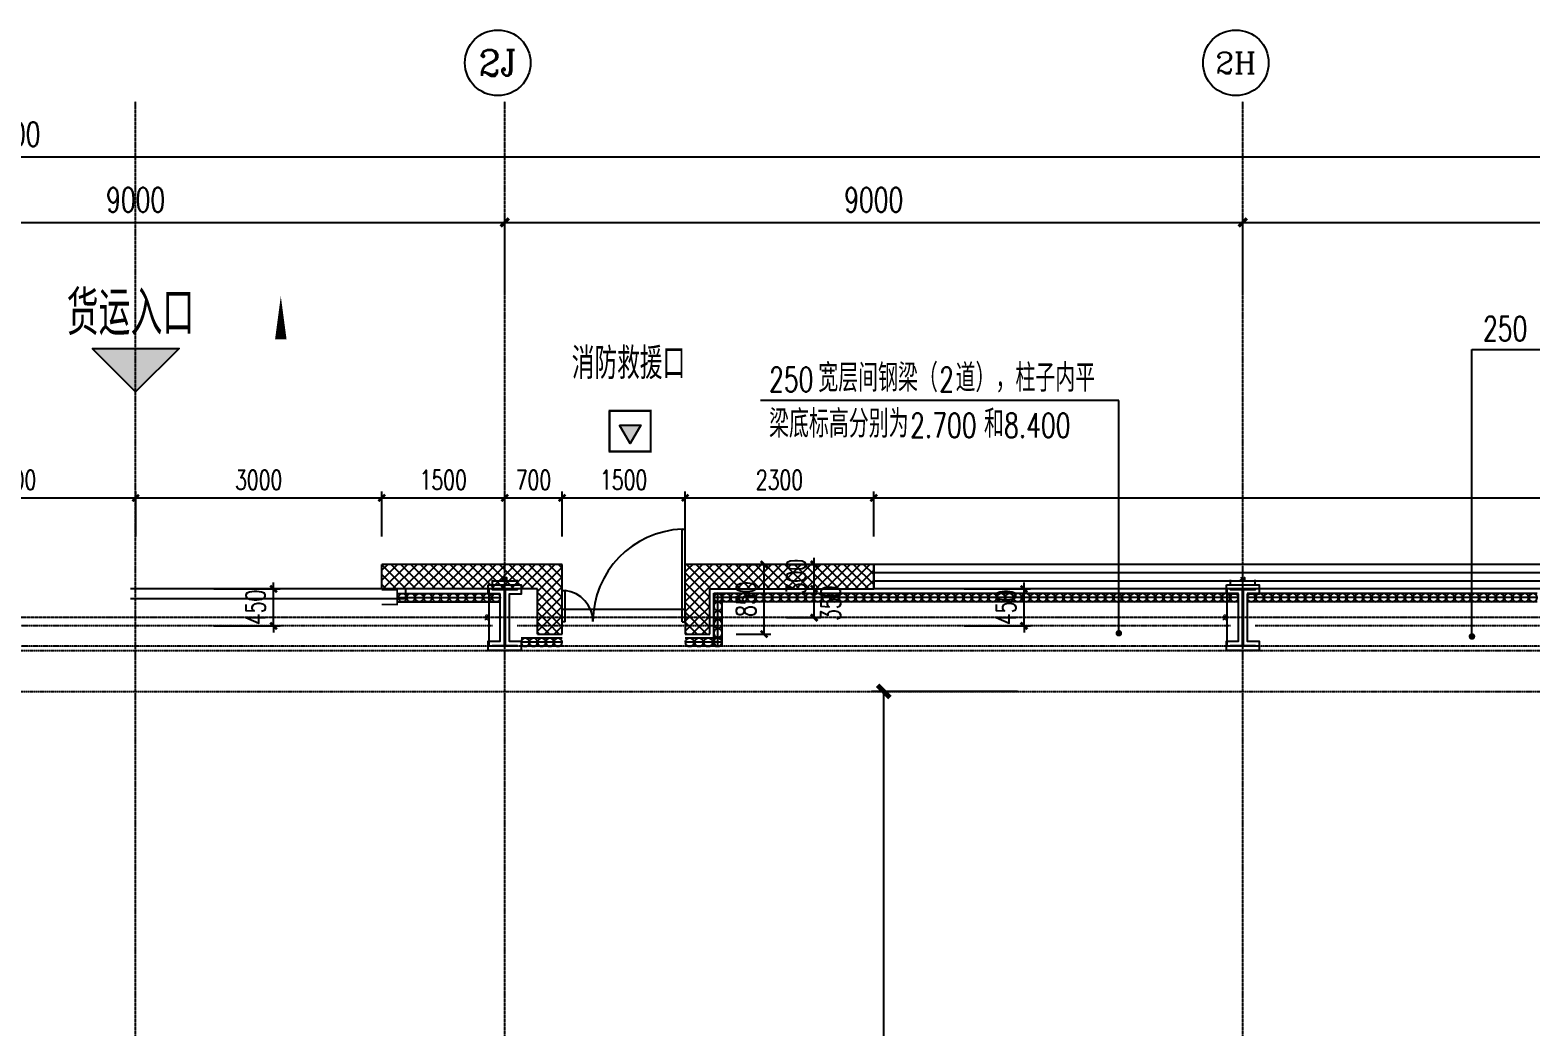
# Model space of a CAD drawing. Extents: x -954573 to 446329, y 489853 to 1226784.
# Drawn here: x -206642 to -188340, y 717578 to 729736 of the extents above; entities that cross this region are included whole.
import ezdxf
from ezdxf.enums import TextEntityAlignment as Align

# ---------------------------------------------------------------- set-up
doc = ezdxf.new("R2010")
doc.units = 0
doc.header["$LTSCALE"] = 10
doc.header["$MEASUREMENT"] = 0
for name, pattern in [('10平面$0$10平面$0$DASH', [0.35, 0.25, -0.1]), ('10平面$0$DOTE', [2.42, 2, -0.2, 0.02, -0.2]), ('10平面$1$DASH', [0.35, 0.25, -0.1])]:
    doc.linetypes.add(name, pattern=pattern)
doc.layers.get('Defpoints').update_dxf_attribs({"color": 210})
for name, color, linetype in [('10平面$0$10平面$0$WINDOW', 8, 'Continuous'), ('10平面$0$A-AXIS-D', 8, 'Continuous'), ('10平面$0$A-AXIS-DOTE', 8, '10平面$0$DOTE'), ('10平面$0$A-AXIS-DP', 8, 'Continuous'), ('10平面$0$A-AXIS-SYMB', 8, 'Continuous'), ('10平面$0$A-HATCH-2', 8, 'Continuous'), ('10平面$0$A-HRAIL', 8, 'Continuous'), ('10平面$0$A-SFCE', 8, 'Continuous'), ('10平面$0$A-TEXT', 8, 'Continuous'), ('10平面$0$A-WINDOW', 8, 'Continuous'), ('10平面$0$AS-COLN', 8, 'Continuous'), ('10平面$0$AS-WALL', 8, 'Continuous'), ('10平面$0$DIM_SYMB', 8, 'Continuous'), ('10平面$0$FH-line', 8, 'Continuous'), ('10平面$0$FH-tri', 8, 'Continuous'), ('10平面$0$PUB_HATCH', 8, 'Continuous'), ('10平面$0$PUB_TEXT', 8, 'Continuous'), ('10平面$0$RP-N2-01$0$$0$A-WIND-J', 8, 'Continuous'), ('10平面$0$RP-N2-01$0$A-WIND-J', 8, 'Continuous'), ('10平面$0$建-窗', 8, 'Continuous'), ('A-LIN-V', 9, 'Continuous')]:
    doc.layers.add(name, color=color, linetype=linetype)
doc.styles.add('10平面$0$_TCH_AXIS', font='COMPLEX', dxfattribs={"bigfont": 'GBCBIG'})
doc.styles.add('10平面$0$_TCH_DIM', font='SIMPLEX', dxfattribs={"bigfont": 'GBCBIG'})
doc.styles.add('10平面$0$_TCH_DIM_T3', font='SIMPLEX', dxfattribs={"width": 0.705882, "bigfont": 'GBCBIG'})
doc.styles.add('10平面$0$A-STANDARD', font='SIMPLEX', dxfattribs={"bigfont": 'GBCBIG'})
doc.dimstyles.new('10平面$0$_TCH_ARCH&&10', dxfattribs={"dimtxt": 29.75, "dimasz": 10, "dimexe": 10, "dimexo": 10, "dimgap": 12.625, "dimtad": 1, "dimdec": 0, "dimzin": 0, "dimdsep": 46, "dimtxsty": '10平面$0$_TCH_DIM_T3', "dimblk": '10平面$0$_ArchTick', "dimcen": 0.09, "dimclrt": 7, "dimazin": 2, "dimtfac": 1, "dimtdec": 0, "dimtix": 1, "dimtmove": 2, "dimatfit": 3, "dimfxl": 0, "dimtolj": 1, "dimtzin": 0, "dimarcsym": 0})
doc.dimstyles.new('10平面$0$_TCH_ARCH&&100', dxfattribs={"dimtxt": 297.5, "dimasz": 100, "dimexe": 100, "dimexo": 100, "dimgap": 126.25, "dimtad": 1, "dimdec": 0, "dimzin": 0, "dimdsep": 46, "dimtxsty": '10平面$0$_TCH_DIM_T3', "dimblk": '10平面$0$_ArchTick', "dimcen": 0.09, "dimclrt": 7, "dimazin": 2, "dimtfac": 1, "dimtdec": 0, "dimtix": 1, "dimtmove": 2, "dimatfit": 3, "dimfxl": 0, "dimtolj": 1, "dimtzin": 0, "dimarcsym": 0})
doc.dimstyles.new('10平面$0$_TCH_ARCH&&150', dxfattribs={"dimtxt": 446.25, "dimasz": 150, "dimexe": 150, "dimexo": 150, "dimgap": 189.375, "dimtad": 1, "dimdec": 0, "dimzin": 0, "dimdsep": 46, "dimtxsty": '10平面$0$_TCH_DIM_T3', "dimblk": '10平面$0$_ArchTick', "dimcen": 0.09, "dimclrt": 7, "dimazin": 2, "dimtfac": 1, "dimtdec": 0, "dimtix": 1, "dimtmove": 2, "dimatfit": 3, "dimfxl": 0, "dimtolj": 1, "dimtzin": 0, "dimarcsym": 0})
doc.dimstyles.new('10平面$0$_TCH_ARCH&&80', dxfattribs={"dimtxt": 238, "dimasz": 80, "dimexe": 80, "dimexo": 80, "dimgap": 101, "dimtad": 1, "dimdec": 0, "dimzin": 0, "dimdsep": 46, "dimtxsty": '10平面$0$_TCH_DIM_T3', "dimblk": '10平面$0$_ArchTick', "dimcen": 0.09, "dimclrt": 7, "dimazin": 2, "dimtfac": 1, "dimtdec": 0, "dimtix": 1, "dimtmove": 2, "dimatfit": 3, "dimfxl": 0, "dimtolj": 1, "dimtzin": 0, "dimarcsym": 0})
pattern_1 = [(45, (60, 0), (-60.000061, 60.000061), []), (135, (60, 0), (-60.000061, -60.000061), [])]

# ---------------------------------------------------------------- blocks, each defined once
blk = doc.blocks.new('10平面$0$_ArchTick')
at = {"color": 0, "linetype": 'ByBlock', "const_width": 0.4}
blk.add_lwpolyline([(-0.5, -0.5), (0.5, 0.5)], dxfattribs=at)
blk = doc.blocks.new('*D3072')
at = {"layer": '10平面$0$A-AXIS-D', "color": 0, "lineweight": -2}
for p, q in [((10882, -78290), (10882, -77330)), ((19882, -78290), (19882, -77330)), ((10882, -77430), (19882, -77430))]:
    blk.add_line(p, q, dxfattribs=at)
at = {"layer": 'Defpoints', "color": 0}
for p in [(19882, -77430), (10882, -78390), (19882, -78390)]:
    blk.add_point(p, dxfattribs=at)
at = {"layer": '10平面$0$A-AXIS-D', "color": 0, "lineweight": -2, "xscale": 100, "yscale": 100, "zscale": 100, "rotation": 180}
blk.add_blockref('10平面$0$_ArchTick', (10882, -77430), dxfattribs=at)
at = {"layer": '10平面$0$A-AXIS-D', "color": 0, "lineweight": -2, "xscale": 100, "yscale": 100, "zscale": 100}
blk.add_blockref('10平面$0$_ArchTick', (19882, -77430), dxfattribs=at)
at = {"layer": '10平面$0$A-AXIS-D', "color": 7, "insert": (15382, -77155), "char_height": 297.5, "attachment_point": 5, "style": '10平面$0$_TCH_DIM_T3'}
blk.add_mtext('\\A1;9000', dxfattribs=at)
blk = doc.blocks.new('*D3073')
at = {"layer": '10平面$0$A-AXIS-D', "color": 0, "lineweight": -2}
for p, q in [((19882, -78290), (19882, -77330)), ((28882, -78290), (28882, -77330)), ((19882, -77430), (28882, -77430))]:
    blk.add_line(p, q, dxfattribs=at)
at = {"layer": 'Defpoints', "color": 0}
for p in [(28882, -77430), (19882, -78390), (28882, -78390)]:
    blk.add_point(p, dxfattribs=at)
at = {"layer": '10平面$0$A-AXIS-D', "color": 0, "lineweight": -2, "xscale": 100, "yscale": 100, "zscale": 100, "rotation": 180}
blk.add_blockref('10平面$0$_ArchTick', (19882, -77430), dxfattribs=at)
at = {"layer": '10平面$0$A-AXIS-D', "color": 0, "lineweight": -2, "xscale": 100, "yscale": 100, "zscale": 100}
blk.add_blockref('10平面$0$_ArchTick', (28882, -77430), dxfattribs=at)
at = {"layer": '10平面$0$A-AXIS-D', "color": 7, "insert": (24382, -77155), "char_height": 297.5, "attachment_point": 5, "style": '10平面$0$_TCH_DIM_T3'}
blk.add_mtext('\\A1;9000', dxfattribs=at)
blk = doc.blocks.new('*D3074')
at = {"layer": '10平面$0$A-AXIS-D', "color": 0, "lineweight": -2}
for p, q in [((28882, -78290), (28882, -77330)), ((37882, -78290), (37882, -77330)), ((28882, -77430), (37882, -77430))]:
    blk.add_line(p, q, dxfattribs=at)
at = {"layer": 'Defpoints', "color": 0}
for p in [(37882, -77430), (28882, -78390), (37882, -78390)]:
    blk.add_point(p, dxfattribs=at)
at = {"layer": '10平面$0$A-AXIS-D', "color": 0, "lineweight": -2, "xscale": 100, "yscale": 100, "zscale": 100, "rotation": 180}
blk.add_blockref('10平面$0$_ArchTick', (28882, -77430), dxfattribs=at)
at = {"layer": '10平面$0$A-AXIS-D', "color": 0, "lineweight": -2, "xscale": 100, "yscale": 100, "zscale": 100}
blk.add_blockref('10平面$0$_ArchTick', (37882, -77430), dxfattribs=at)
at = {"layer": '10平面$0$A-AXIS-D', "color": 7, "insert": (33382, -77155), "char_height": 297.5, "attachment_point": 5, "style": '10平面$0$_TCH_DIM_T3'}
blk.add_mtext('\\A1;9000', dxfattribs=at)
blk = doc.blocks.new('*D3082')
at = {"layer": '10平面$0$A-AXIS-D', "color": 0, "lineweight": -2}
for p, q in [((-65318, -78190), (-65318, -76530)), ((-65318, -76630), (92682, -76630)), ((92682, -78190), (92682, -76530))]:
    blk.add_line(p, q, dxfattribs=at)
at = {"layer": 'Defpoints', "color": 0}
for p in [(92682, -76630), (-65318, -78290), (92682, -78290)]:
    blk.add_point(p, dxfattribs=at)
at = {"layer": '10平面$0$A-AXIS-D', "color": 0, "lineweight": -2, "xscale": 100, "yscale": 100, "zscale": 100, "rotation": 180}
blk.add_blockref('10平面$0$_ArchTick', (-65318, -76630), dxfattribs=at)
at = {"layer": '10平面$0$A-AXIS-D', "color": 0, "lineweight": -2, "xscale": 100, "yscale": 100, "zscale": 100}
blk.add_blockref('10平面$0$_ArchTick', (92682, -76630), dxfattribs=at)
at = {"layer": '10平面$0$A-AXIS-D', "color": 7, "insert": (13682, -76355), "char_height": 297.5, "attachment_point": 5, "style": '10平面$0$_TCH_DIM_T3'}
blk.add_mtext('\\A1;158000', dxfattribs=at)
blk = doc.blocks.new('10平面$0$JYC-1')
at = {"layer": '10平面$0$FH-tri'}
h = blk.add_hatch(color=2, dxfattribs=at)
h.dxf.hatch_style = 1
h.paths.add_polyline_path([(-275306, 146777), (-274056, 148027), (-274056, 146777)])
at = {"layer": '10平面$0$FH-tri', "color": 2}
blk.add_lwpolyline([(-275306, 146777), (-274056, 148027), (-274056, 148027), (-274056, 146777)], close=True, dxfattribs=at)
at = {"layer": '10平面$0$A-TEXT', "style": '10平面$0$A-STANDARD'}
blk.add_text('货运入口', height=900.2, rotation=45, dxfattribs=at).set_placement((-275864, 146602))
blk = doc.blocks.new('10平面$0$10平面$0$$DorLib2D$00000126')
at = {"color": 0, "linetype": 'Continuous'}
for p, q in [((-0.532, 0.5), (-0.532, 0.9)), ((0.532, 0.9), (0.532, 0.5))]:
    blk.add_line(p, q, dxfattribs=at)
at = {"color": 0, "linetype": '10平面$0$10平面$0$DASH'}
for p, q in [((-0.532, 0.9), (0.532, 0.9)), ((-0.532, 0.5), (0.532, 0.5))]:
    blk.add_line(p, q, dxfattribs=at)
blk = doc.blocks.new('10平面$0$WINDOW2DLIB$DYNSTYLE$00000005')
at = {"color": 0}
for points in [[(-0.5, 0.5), (0.5, 0.5)], [(0.5, -0.5), (0.5, 0.5)], [(0.5, 0.16667), (-0.5, 0.16667)], [(0.5, -0.16667), (-0.5, -0.16667)], [(-0.5, -0.5), (0.5, -0.5)]]:
    blk.add_lwpolyline(points, dxfattribs=at)
blk = doc.blocks.new('10平面$0$DOOR2DLIB$SYSLIB$00000123')
at = {"color": 0}
for p, q in [((0.475, -0.001), (0.475, 0.752)), ((0.475, 0.752), (0.5, 0.752)), ((0.5, -0.001), (0.5, 0.752)), ((-0.5, 0), (-0.5, 0.252)), ((-0.475, 0.252), (-0.5, 0.252)), ((-0.475, 0), (-0.475, 0.252)), ((-0.475, 0), (-0.5, 0)), ((0.475, -0.001), (0.5, -0.001))]:
    blk.add_line(p, q, dxfattribs=at)
for centre, radius, start, end in [((0.505, -0.002), 0.755, 92.2493, 179.7238), ((-0.501, 0.003), 0.251, 359.7899, 84.0974)]:
    blk.add_arc(centre, radius, start, end, dxfattribs=at)
blk = doc.blocks.new('10平面$0$42343243')
at = {"layer": '10平面$0$PUB_HATCH'}
h = blk.add_hatch(dxfattribs=at)
h.set_pattern_fill('多孔材料', color=256, scale=30, style=0)
h.set_pattern_definition(pattern_1)
h.paths.add_polyline_path([(-200454, 1222870), (-200154, 1223170), (-202354, 1223170), (-202354, 1222870)])
h = blk.add_hatch(dxfattribs=at)
h.set_pattern_fill('多孔材料', color=256, scale=30, style=0)
h.set_pattern_definition(pattern_1)
h.paths.add_polyline_path([(-200454, 1222320), (-200154, 1222620), (-200154, 1223170), (-200454, 1222870)])
h = blk.add_hatch(dxfattribs=at)
h.set_pattern_fill('多孔材料', color=256, scale=30, style=0)
h.set_pattern_definition(pattern_1)
h.paths.add_polyline_path([(-198354, 1222870), (-196354, 1222870), (-196354, 1223170), (-198654, 1223170)])
h = blk.add_hatch(dxfattribs=at)
h.set_pattern_fill('多孔材料', color=256, scale=30, style=0)
h.set_pattern_definition(pattern_1)
h.paths.add_polyline_path([(-198654, 1222620), (-198354, 1222320), (-198354, 1222870), (-198654, 1223170)])
h = blk.add_hatch(dxfattribs=at)
h.set_pattern_fill('多孔材料', color=256, scale=30, style=0)
h.set_pattern_definition(pattern_1)
h.paths.add_polyline_path([(-200454, 1222320), (-200154, 1222320), (-200154, 1222620)])
h = blk.add_hatch(dxfattribs=at)
h.set_pattern_fill('多孔材料', color=256, scale=30, style=0)
h.set_pattern_definition(pattern_1)
h.paths.add_polyline_path([(-198654, 1222620), (-198654, 1222320), (-198354, 1222320)])
at = {"layer": '10平面$0$10平面$0$WINDOW'}
blk.add_line((-198654, 1222620), (-200154, 1222620), dxfattribs=at)
at = {"layer": '10平面$0$AS-WALL'}
for p, q in [((-200154, 1223170), (-202354, 1223170)), ((-202354, 1222870), (-202354, 1223170)), ((-200154, 1222620), (-200154, 1223170)), ((-196354, 1223170), (-198654, 1223170)), ((-198654, 1222620), (-198654, 1223170)), ((-196354, 1222870), (-196354, 1223170)), ((-200454, 1222870), (-202354, 1222870)), ((-200454, 1222320), (-200454, 1222870)), ((-198354, 1222870), (-196354, 1222870)), ((-198354, 1222320), (-198354, 1222870)), ((-200154, 1222320), (-200154, 1222620)), ((-198654, 1222620), (-198654, 1222320)), ((-200454, 1222320), (-200154, 1222320)), ((-198654, 1222320), (-198354, 1222320))]:
    blk.add_line(p, q, dxfattribs=at)
at = {"layer": '10平面$0$10平面$0$WINDOW', "zscale": 300}
for name, p, xscale, yscale, rotation in [('10平面$0$DOOR2DLIB$SYSLIB$00000123', (-199404, 1222470), -1500, -1500, 179.9999999999555), ('10平面$0$10平面$0$$DorLib2D$00000126', (-205254, 1223020), 6000, 300, 180)]:
    blk.add_blockref(name, p, dxfattribs=dict(at, xscale=xscale, yscale=yscale, rotation=rotation))
at = {"layer": '10平面$0$建-窗', "xscale": -20900, "yscale": -300, "zscale": 300, "rotation": 359.9999999994913}
blk.add_blockref('10平面$0$WINDOW2DLIB$DYNSTYLE$00000005', (-185904, 1223020), dxfattribs=at)
blk = doc.blocks.new('*D3379')
at = {"layer": '10平面$0$A-AXIS-DP', "color": 0, "lineweight": -2}
for p, q in [((-203672, 722920), (-203672, 723000)), ((-204400, 722920), (-203592, 722920)), ((-203672, 722470), (-203672, 722920)), ((-204400, 722470), (-203592, 722470)), ((-203672, 722470), (-203672, 722390))]:
    blk.add_line(p, q, dxfattribs=at)
at = {"layer": 'Defpoints', "color": 0}
for p in [(-204480, 722920), (-203672, 722920), (-204480, 722470)]:
    blk.add_point(p, dxfattribs=at)
at = {"layer": '10平面$0$A-AXIS-DP', "color": 0, "lineweight": -2, "xscale": 80, "yscale": 80, "zscale": 80}
for p, rotation in [((-203672, 722920), 270), ((-203672, 722470), 90)]:
    blk.add_blockref('10平面$0$_ArchTick', p, dxfattribs=dict(at, rotation=rotation))
at = {"layer": '10平面$0$A-AXIS-DP', "color": 7, "insert": (-203892, 722695), "char_height": 238, "attachment_point": 5, "rotation": 90, "style": '10平面$0$_TCH_DIM_T3'}
blk.add_mtext('\\A1;450', dxfattribs=at)
blk = doc.blocks.new('*D3382')
at = {"layer": '10平面$0$A-AXIS-DP', "color": 0, "lineweight": -2}
for p, q in [((-194522, 722920), (-194522, 723000)), ((-195250, 722920), (-194442, 722920)), ((-194522, 722470), (-194522, 722920)), ((-195250, 722470), (-194442, 722470)), ((-194522, 722470), (-194522, 722390))]:
    blk.add_line(p, q, dxfattribs=at)
at = {"layer": 'Defpoints', "color": 0}
for p in [(-195330, 722920), (-194522, 722920), (-195330, 722470)]:
    blk.add_point(p, dxfattribs=at)
at = {"layer": '10平面$0$A-AXIS-DP', "color": 0, "lineweight": -2, "xscale": 80, "yscale": 80, "zscale": 80}
for p, rotation in [((-194522, 722920), 270), ((-194522, 722470), 90)]:
    blk.add_blockref('10平面$0$_ArchTick', p, dxfattribs=dict(at, rotation=rotation))
at = {"layer": '10平面$0$A-AXIS-DP', "color": 7, "insert": (-194742, 722695), "char_height": 238, "attachment_point": 5, "rotation": 90, "style": '10平面$0$_TCH_DIM_T3'}
blk.add_mtext('\\A1;450', dxfattribs=at)
blk = doc.blocks.new('*D3404')
at = {"layer": '10平面$0$A-AXIS-DP', "color": 0, "lineweight": -2}
for p, q in [((-195790, 766880), (-195790, 766929)), ((-195790, 766919), (-195490, 766919)), ((-195490, 766880), (-195490, 766929))]:
    blk.add_line(p, q, dxfattribs=at)
at = {"layer": 'Defpoints', "color": 0}
for p in [(-195790, 766870), (-195490, 766919), (-195490, 766870)]:
    blk.add_point(p, dxfattribs=at)
at = {"layer": '10平面$0$A-AXIS-DP', "color": 0, "lineweight": -2, "xscale": 10, "yscale": 10, "zscale": 10, "rotation": 180}
blk.add_blockref('10平面$0$_ArchTick', (-195790, 766919), dxfattribs=at)
at = {"layer": '10平面$0$A-AXIS-DP', "color": 0, "lineweight": -2, "xscale": 10, "yscale": 10, "zscale": 10}
blk.add_blockref('10平面$0$_ArchTick', (-195490, 766919), dxfattribs=at)
at = {"layer": '10平面$0$A-AXIS-DP', "color": 7, "insert": (-195640, 766946), "char_height": 29.8, "attachment_point": 5, "style": '10平面$0$_TCH_DIM_T3'}
blk.add_mtext('\\A1;300', dxfattribs=at)
blk = doc.blocks.new('*D3405')
at = {"layer": '10平面$0$A-AXIS-DP', "color": 0, "lineweight": -2}
for p, q in [((-195800, 766820), (-195841, 766820)), ((-195831, 766120), (-195831, 766820)), ((-195800, 766120), (-195841, 766120))]:
    blk.add_line(p, q, dxfattribs=at)
at = {"layer": 'Defpoints', "color": 0}
for p in [(-195831, 766820), (-195790, 766820), (-195790, 766120)]:
    blk.add_point(p, dxfattribs=at)
at = {"layer": '10平面$0$A-AXIS-DP', "color": 0, "lineweight": -2, "xscale": 10, "yscale": 10, "zscale": 10}
for p, rotation in [((-195831, 766820), 90), ((-195831, 766120), 270)]:
    blk.add_blockref('10平面$0$_ArchTick', p, dxfattribs=dict(at, rotation=rotation))
at = {"layer": '10平面$0$A-AXIS-DP', "color": 7, "insert": (-195859, 766470), "char_height": 29.8, "attachment_point": 5, "rotation": 90, "style": '10平面$0$_TCH_DIM_T3'}
blk.add_mtext('\\A1;700', dxfattribs=at)
blk = doc.blocks.new('*D3443')
at = {"layer": '10平面$0$A-WINDOW', "color": 0, "lineweight": -2}
for p, q in [((-194600, 721670), (-196381, 721670)), ((-196231, 706970), (-196231, 721670)), ((-194600, 706970), (-196381, 706970))]:
    blk.add_line(p, q, dxfattribs=at)
at = {"layer": 'Defpoints', "color": 0}
for p in [(-196231, 721670), (-194450, 721670), (-194450, 706970)]:
    blk.add_point(p, dxfattribs=at)
at = {"layer": '10平面$0$A-WINDOW', "color": 0, "lineweight": -2, "xscale": 150, "yscale": 150, "zscale": 150}
for p, rotation in [((-196231, 721670), 90), ((-196231, 706970), 270)]:
    blk.add_blockref('10平面$0$_ArchTick', p, dxfattribs=dict(at, rotation=rotation))
at = {"layer": '10平面$0$A-WINDOW', "color": 7, "insert": (-196644, 714320), "char_height": 446.2, "attachment_point": 5, "rotation": 90, "style": '10平面$0$_TCH_DIM_T3'}
blk.add_mtext('\\A1;14700', dxfattribs=at)
blk = doc.blocks.new('10平面$0$RP-N2-01$0$$0$xfjy')
at = {"layer": '10平面$0$RP-N2-01$0$$0$A-WIND-J'}
h = blk.add_hatch(color=256, dxfattribs=at)
h.dxf.hatch_style = 1
h.paths.add_polyline_path([(1141876, -26214), (1142135, -26214), (1142005, -25989)])
at = {"layer": '10平面$0$RP-N2-01$0$$0$A-WIND-J', "const_width": 25}
blk.add_lwpolyline([(1141755, -25889), (1141755, -26389), (1142255, -26389), (1142255, -25889)], close=True, dxfattribs=at)
at = {"layer": '10平面$0$RP-N2-01$0$$0$A-WIND-J'}
for points in [[(1141755, -26389), (1142255, -26389), (1142255, -25889), (1141755, -25889)], [(1141876, -26214), (1142135, -26214), (1142005, -25989)]]:
    blk.add_lwpolyline(points, close=True, dxfattribs=at)
blk = doc.blocks.new('10平面$0$RP-N2-01$0$xfjy')
at = {"layer": '10平面$0$RP-N2-01$0$$0$A-WIND-J'}
blk.add_blockref('10平面$0$RP-N2-01$0$$0$xfjy', (0, 0), dxfattribs=at)
blk = doc.blocks.new('10平面$0$1232')
at = {"layer": '10平面$0$RP-N2-01$0$A-WIND-J', "xscale": -1, "rotation": 180}
blk.add_blockref('10平面$0$RP-N2-01$0$xfjy', (-1341331, 698705, 0), dxfattribs=at)
at = {"layer": '10平面$0$A-TEXT', "style": '10平面$0$_TCH_DIM'}
blk.add_text('消防救援口', height=384.1, dxfattribs=at).set_placement((-200036, 725479, 0))
blk = doc.blocks.new('10平面$0$3333')
at = {"layer": '10平面$0$A-SFCE', "const_width": 20}
blk.add_lwpolyline([(-227064, 766320), (-227064, 766510), (-227244, 766510), (-227244, 766320)], dxfattribs=at)
blk = doc.blocks.new('10平面$0$99平面图例外参$0$$LinePat$圆环')
for points in [[(0, 150), (300, 150)], [(0, 0), (300, 0)], [(0, -150), (300, -150)]]:
    blk.add_lwpolyline(points)
at = {"color": 0}
blk.add_circle((150, 0), 150, dxfattribs=at)
blk = doc.blocks.new('10平面$0$34242343243')
at = {"layer": '10平面$0$A-HRAIL', "yscale": 0.3333333333333333, "zscale": 0.3333333333333333}
for p, xscale, rotation in [((-202154, 722814), 0.3461108940497231, 2.034223195741682e-10), ((-202050, 722814), 0.3461108940497231, 2.034223195741682e-10), ((-201947, 722814), 0.3461108940497231, 2.034223195741682e-10), ((-201843, 722814), 0.3461108940497231, 2.034223195741682e-10), ((-201739, 722814), 0.3461108940497231, 2.034223195741682e-10), ((-201635, 722814), 0.3461108940497231, 2.034223195741682e-10), ((-201531, 722814), 0.3461108940497231, 2.034223195741682e-10), ((-201427, 722814), 0.3461108940497231, 2.034223195741682e-10), ((-201324, 722814), 0.3461108940497231, 2.034223195741682e-10), ((-201220, 722814), 0.3461108940497231, 2.034223195741682e-10), ((-201116, 722814), 0.3461108940497231, 2.034223195741682e-10), ((-201012, 722814), 0.3461108940497231, 2.034223195741682e-10), ((-198254, 722762), -0.3611111227129974, 270), ((-198203, 722814), -0.3384127419475277, 359.9999999997966), ((-198254, 722653), -0.3611111227129974, 270), ((-198101, 722814), -0.3384127419475277, 359.9999999997966), ((-198000, 722814), -0.3384127419475277, 359.9999999997966), ((-197898, 722814), -0.3384127419475277, 359.9999999997966), ((-197797, 722814), -0.3384127419475277, 359.9999999997966), ((-197695, 722814), -0.3384127419475277, 359.9999999997966), ((-197594, 722814), -0.3384127419475277, 359.9999999997966), ((-197492, 722814), -0.3384127419475277, 359.9999999997966), ((-197390, 722814), -0.3384127419475277, 359.9999999997966), ((-197289, 722814), -0.3384127419475277, 359.9999999997966), ((-197187, 722814), -0.3384127419475277, 359.9999999997966), ((-197086, 722814), -0.3384127419475277, 359.9999999997966), ((-196984, 722814), -0.3384127419475277, 359.9999999997966), ((-196883, 722814), -0.3384127419475277, 359.9999999997966), ((-196781, 722814), -0.3384127419475277, 359.9999999997966), ((-196680, 722814), -0.3384127419475277, 359.9999999997966), ((-196578, 722814), -0.3384127419475277, 359.9999999997966), ((-196477, 722814), -0.3384127419475277, 359.9999999997966), ((-196375, 722814), -0.3384127419475277, 359.9999999997966), ((-196274, 722814), -0.3384127419475277, 359.9999999997966), ((-196172, 722814), -0.3384127419475277, 359.9999999997966), ((-196071, 722814), -0.3384127419475277, 359.9999999997966), ((-195969, 722814), -0.3384127419475277, 359.9999999997966), ((-195868, 722814), -0.3384127419475277, 359.9999999997966), ((-195766, 722814), -0.3384127419475277, 359.9999999997966), ((-195665, 722814), -0.3384127419475277, 359.9999999997966), ((-195563, 722814), -0.3384127419475277, 359.9999999997966), ((-195462, 722814), -0.3384127419475277, 359.9999999997966), ((-195360, 722814), -0.3384127419475277, 359.9999999997966), ((-195258, 722814), -0.3384127419475277, 359.9999999997966), ((-195157, 722814), -0.3384127419475277, 359.9999999997966), ((-195055, 722814), -0.3384127419475277, 359.9999999997966), ((-194954, 722814), -0.3384127419475277, 359.9999999997966), ((-194852, 722814), -0.3384127419475277, 359.9999999997966), ((-194751, 722814), -0.3384127419475277, 359.9999999997966), ((-194649, 722814), -0.3384127419475277, 359.9999999997966), ((-194548, 722814), -0.3384127419475277, 359.9999999997966), ((-194446, 722814), -0.3384127419475277, 359.9999999997966), ((-194345, 722814), -0.3384127419475277, 359.9999999997966), ((-194243, 722814), -0.3384127419475277, 359.9999999997966), ((-194142, 722814), -0.3384127419475277, 359.9999999997966), ((-194040, 722814), -0.3384127419475277, 359.9999999997966), ((-193939, 722814), -0.3384127419475277, 359.9999999997966), ((-193837, 722814), -0.3384127419475277, 359.9999999997966), ((-193736, 722814), -0.3384127419475277, 359.9999999997966), ((-193634, 722814), -0.3384127419475277, 359.9999999997966), ((-193533, 722814), -0.3384127419475277, 359.9999999997966), ((-193431, 722814), -0.3384127419475277, 359.9999999997966), ((-193330, 722814), -0.3384127419475277, 359.9999999997966), ((-193228, 722814), -0.3384127419475277, 359.9999999997966), ((-193126, 722814), -0.3384127419475277, 359.9999999997966), ((-193025, 722814), -0.3384127419475277, 359.9999999997966), ((-192923, 722814), -0.3384127419475277, 359.9999999997966), ((-192822, 722814), -0.3384127419475277, 359.9999999997966), ((-192720, 722814), -0.3384127419475277, 359.9999999997966), ((-192619, 722814), -0.3384127419475277, 359.9999999997966), ((-192517, 722814), -0.3384127419475277, 359.9999999997966), ((-192416, 722814), -0.3384127419475277, 359.9999999997966), ((-192314, 722814), -0.3384127419475277, 359.9999999997966), ((-192213, 722814), -0.3384127419475277, 359.9999999997966), ((-192111, 722814), -0.3384127419475277, 359.9999999997966), ((-192010, 722814), -0.3384127419475277, 359.9999999997966), ((-191908, 722814), -0.3384127419475277, 359.9999999997966), ((-191699, 722814), -0.3368181818181796, 359.9999999997967), ((-191598, 722814), -0.3368181818181796, 359.9999999997967), ((-191497, 722814), -0.3368181818181796, 359.9999999997967), ((-191396, 722814), -0.3368181818181796, 359.9999999997967), ((-191295, 722814), -0.3368181818181796, 359.9999999997967), ((-191194, 722814), -0.3368181818181796, 359.9999999997967), ((-191093, 722814), -0.3368181818181796, 359.9999999997967), ((-190992, 722814), -0.3368181818181796, 359.9999999997967), ((-190891, 722814), -0.3368181818181796, 359.9999999997967), ((-190790, 722814), -0.3368181818181796, 359.9999999997967), ((-190689, 722814), -0.3368181818181796, 359.9999999997967), ((-190588, 722814), -0.3368181818181796, 359.9999999997967), ((-190487, 722814), -0.3368181818181796, 359.9999999997967), ((-190386, 722814), -0.3368181818181796, 359.9999999997967), ((-190285, 722814), -0.3368181818181796, 359.9999999997967), ((-190183, 722814), -0.3368181818181796, 359.9999999997967), ((-190082, 722814), -0.3368181818181796, 359.9999999997967), ((-189981, 722814), -0.3368181818181796, 359.9999999997967), ((-189880, 722814), -0.3368181818181796, 359.9999999997967), ((-189779, 722814), -0.3368181818181796, 359.9999999997967), ((-189678, 722814), -0.3368181818181796, 359.9999999997967), ((-189577, 722814), -0.3368181818181796, 359.9999999997967), ((-189476, 722814), -0.3368181818181796, 359.9999999997967), ((-189375, 722814), -0.3368181818181796, 359.9999999997967), ((-189274, 722814), -0.3368181818181796, 359.9999999997967), ((-189173, 722814), -0.3368181818181796, 359.9999999997967), ((-189072, 722814), -0.3368181818181796, 359.9999999997967), ((-188971, 722814), -0.3368181818181796, 359.9999999997967), ((-188870, 722814), -0.3368181818181796, 359.9999999997967), ((-188769, 722814), -0.3368181818181796, 359.9999999997967), ((-188668, 722814), -0.3368181818181796, 359.9999999997967), ((-188567, 722814), -0.3368181818181796, 359.9999999997967), ((-188466, 722814), -0.3368181818181796, 359.9999999997967), ((-188365, 722814), -0.3368181818181796, 359.9999999997967), ((-188264, 722814), -0.3368181818181796, 359.9999999997967), ((-198254, 722545), -0.3611111227129974, 270), ((-198254, 722437), -0.3611111227129974, 270), ((-198254, 722328), -0.3611111227129974, 270), ((-198254, 722220), -0.3611111227129974, 270)]:
    blk.add_blockref('10平面$0$99平面图例外参$0$$LinePat$圆环', p, dxfattribs=dict(at, xscale=xscale, rotation=rotation))
for p, xscale in [((-200554, 722270), -0.3333327849077565), ((-200454, 722270), -0.3333327849077565), ((-200354, 722270), -0.3333327849077565), ((-200254, 722270), -0.3333327849077565), ((-200154, 722270), -0.3333327849077565), ((-198542, 722270), -0.3749999999076196), ((-198429, 722270), -0.3749999999076196), ((-198317, 722270), -0.3749999999076196), ((-198204, 722270), -0.3749999999076196)]:
    blk.add_blockref('10平面$0$99平面图例外参$0$$LinePat$圆环', p, dxfattribs=dict(at, xscale=xscale))
at = {"layer": '10平面$0$A-SFCE', "xscale": -1, "rotation": 270}
blk.add_blockref('10平面$0$3333', (-968675, 949974), dxfattribs=at)
blk = doc.blocks.new('*D3834')
at = {"layer": '10平面$0$A-AXIS-DP', "color": 0, "lineweight": -2}
for p, q in [((-197420, 722920), (-197001, 722920)), ((-197081, 722570), (-197081, 722920)), ((-197420, 722570), (-197001, 722570))]:
    blk.add_line(p, q, dxfattribs=at)
at = {"layer": 'Defpoints', "color": 0}
for p in [(-197500, 722920), (-197081, 722920), (-197500, 722570)]:
    blk.add_point(p, dxfattribs=at)
at = {"layer": '10平面$0$A-AXIS-DP', "color": 0, "lineweight": -2, "xscale": 80, "yscale": 80, "zscale": 80}
for p, rotation in [((-197081, 722920), 90), ((-197081, 722570), 270)]:
    blk.add_blockref('10平面$0$_ArchTick', p, dxfattribs=dict(at, rotation=rotation))
at = {"layer": '10平面$0$A-AXIS-DP', "color": 7, "insert": (-196880, 722745), "char_height": 238, "attachment_point": 5, "rotation": 90, "style": '10平面$0$_TCH_DIM_T3'}
blk.add_mtext('\\A1;350', dxfattribs=at)
blk = doc.blocks.new('*D3835')
at = {"layer": '10平面$0$A-AXIS-DP', "color": 0, "lineweight": -2}
for p, q in [((-197081, 723220), (-197081, 723300)), ((-197420, 723220), (-197001, 723220)), ((-197081, 722920), (-197081, 723220)), ((-197420, 722920), (-197001, 722920)), ((-197081, 722920), (-197081, 722840))]:
    blk.add_line(p, q, dxfattribs=at)
at = {"layer": 'Defpoints', "color": 0}
for p in [(-197500, 723220), (-197081, 723220), (-197500, 722920)]:
    blk.add_point(p, dxfattribs=at)
at = {"layer": '10平面$0$A-AXIS-DP', "color": 0, "lineweight": -2, "xscale": 80, "yscale": 80, "zscale": 80}
for p, rotation in [((-197081, 723220), 270), ((-197081, 722920), 90)]:
    blk.add_blockref('10平面$0$_ArchTick', p, dxfattribs=dict(at, rotation=rotation))
at = {"layer": '10平面$0$A-AXIS-DP', "color": 7, "insert": (-197301, 723070), "char_height": 238, "attachment_point": 5, "rotation": 90, "style": '10平面$0$_TCH_DIM_T3'}
blk.add_mtext('\\A1;300', dxfattribs=at)
blk = doc.blocks.new('*D3859')
at = {"layer": '10平面$0$A-AXIS-DP', "color": 0, "lineweight": -2}
for p, q in [((-198030, 723220), (-197611, 723220)), ((-197691, 722370), (-197691, 723220)), ((-198030, 722370), (-197611, 722370))]:
    blk.add_line(p, q, dxfattribs=at)
at = {"layer": 'Defpoints', "color": 0}
for p in [(-198110, 723220), (-197691, 723220), (-198110, 722370)]:
    blk.add_point(p, dxfattribs=at)
at = {"layer": '10平面$0$A-AXIS-DP', "color": 0, "lineweight": -2, "xscale": 80, "yscale": 80, "zscale": 80}
for p, rotation in [((-197691, 723220), 90), ((-197691, 722370), 270)]:
    blk.add_blockref('10平面$0$_ArchTick', p, dxfattribs=dict(at, rotation=rotation))
at = {"layer": '10平面$0$A-AXIS-DP', "color": 7, "insert": (-197911, 722795), "char_height": 238, "attachment_point": 5, "rotation": 90, "style": '10平面$0$_TCH_DIM_T3'}
blk.add_mtext('\\A1;850', dxfattribs=at)
blk = doc.blocks.new('*D4176')
at = {"layer": '10平面$0$A-AXIS-DP', "color": 0, "lineweight": -2}
for p, q in [((-208354, 723560), (-208354, 724110)), ((-208354, 724030), (-205354, 724030)), ((-205354, 723560), (-205354, 724110))]:
    blk.add_line(p, q, dxfattribs=at)
at = {"layer": 'Defpoints', "color": 0}
for p in [(-205354, 724030), (-208354, 723480), (-205354, 723480)]:
    blk.add_point(p, dxfattribs=at)
at = {"layer": '10平面$0$A-AXIS-DP', "color": 0, "lineweight": -2, "xscale": 80, "yscale": 80, "zscale": 80, "rotation": 180}
blk.add_blockref('10平面$0$_ArchTick', (-208354, 724030), dxfattribs=at)
at = {"layer": '10平面$0$A-AXIS-DP', "color": 0, "lineweight": -2, "xscale": 80, "yscale": 80, "zscale": 80}
blk.add_blockref('10平面$0$_ArchTick', (-205354, 724030), dxfattribs=at)
at = {"layer": '10平面$0$A-AXIS-DP', "color": 7, "insert": (-206854, 724250), "char_height": 238, "attachment_point": 5, "style": '10平面$0$_TCH_DIM_T3'}
blk.add_mtext('\\A1;3000', dxfattribs=at)
blk = doc.blocks.new('*D4177')
at = {"layer": '10平面$0$A-AXIS-DP', "color": 0, "lineweight": -2}
for p, q in [((-205354, 723560), (-205354, 724110)), ((-205354, 724030), (-202354, 724030)), ((-202354, 723560), (-202354, 724110))]:
    blk.add_line(p, q, dxfattribs=at)
at = {"layer": 'Defpoints', "color": 0}
for p in [(-202354, 724030), (-205354, 723480), (-202354, 723480)]:
    blk.add_point(p, dxfattribs=at)
at = {"layer": '10平面$0$A-AXIS-DP', "color": 0, "lineweight": -2, "xscale": 80, "yscale": 80, "zscale": 80, "rotation": 180}
blk.add_blockref('10平面$0$_ArchTick', (-205354, 724030), dxfattribs=at)
at = {"layer": '10平面$0$A-AXIS-DP', "color": 0, "lineweight": -2, "xscale": 80, "yscale": 80, "zscale": 80}
blk.add_blockref('10平面$0$_ArchTick', (-202354, 724030), dxfattribs=at)
at = {"layer": '10平面$0$A-AXIS-DP', "color": 7, "insert": (-203854, 724250), "char_height": 238, "attachment_point": 5, "style": '10平面$0$_TCH_DIM_T3'}
blk.add_mtext('\\A1;3000', dxfattribs=at)
blk = doc.blocks.new('*D4178')
at = {"layer": '10平面$0$A-AXIS-DP', "color": 0, "lineweight": -2}
for p, q in [((-202354, 723560), (-202354, 724110)), ((-202354, 724030), (-200854, 724030)), ((-200854, 723560), (-200854, 724110))]:
    blk.add_line(p, q, dxfattribs=at)
at = {"layer": 'Defpoints', "color": 0}
for p in [(-200854, 724030), (-202354, 723480), (-200854, 723480)]:
    blk.add_point(p, dxfattribs=at)
at = {"layer": '10平面$0$A-AXIS-DP', "color": 0, "lineweight": -2, "xscale": 80, "yscale": 80, "zscale": 80, "rotation": 180}
blk.add_blockref('10平面$0$_ArchTick', (-202354, 724030), dxfattribs=at)
at = {"layer": '10平面$0$A-AXIS-DP', "color": 0, "lineweight": -2, "xscale": 80, "yscale": 80, "zscale": 80}
blk.add_blockref('10平面$0$_ArchTick', (-200854, 724030), dxfattribs=at)
at = {"layer": '10平面$0$A-AXIS-DP', "color": 7, "insert": (-201604, 724250), "char_height": 238, "attachment_point": 5, "style": '10平面$0$_TCH_DIM_T3'}
blk.add_mtext('\\A1;1500', dxfattribs=at)
blk = doc.blocks.new('*D4179')
at = {"layer": '10平面$0$A-AXIS-DP', "color": 0, "lineweight": -2}
for p, q in [((-200854, 723560), (-200854, 724110)), ((-200854, 724030), (-200154, 724030)), ((-200154, 723560), (-200154, 724110))]:
    blk.add_line(p, q, dxfattribs=at)
at = {"layer": 'Defpoints', "color": 0}
for p in [(-200154, 724030), (-200854, 723480), (-200154, 723480)]:
    blk.add_point(p, dxfattribs=at)
at = {"layer": '10平面$0$A-AXIS-DP', "color": 0, "lineweight": -2, "xscale": 80, "yscale": 80, "zscale": 80, "rotation": 180}
blk.add_blockref('10平面$0$_ArchTick', (-200854, 724030), dxfattribs=at)
at = {"layer": '10平面$0$A-AXIS-DP', "color": 0, "lineweight": -2, "xscale": 80, "yscale": 80, "zscale": 80}
blk.add_blockref('10平面$0$_ArchTick', (-200154, 724030), dxfattribs=at)
at = {"layer": '10平面$0$A-AXIS-DP', "color": 7, "insert": (-200504, 724250), "char_height": 238, "attachment_point": 5, "style": '10平面$0$_TCH_DIM_T3'}
blk.add_mtext('\\A1;700', dxfattribs=at)
blk = doc.blocks.new('*D4180')
at = {"layer": '10平面$0$A-AXIS-DP', "color": 0, "lineweight": -2}
for p, q in [((-200154, 723560), (-200154, 724110)), ((-200154, 724030), (-198654, 724030)), ((-198654, 723560), (-198654, 724110))]:
    blk.add_line(p, q, dxfattribs=at)
at = {"layer": 'Defpoints', "color": 0}
for p in [(-198654, 724030), (-200154, 723480), (-198654, 723480)]:
    blk.add_point(p, dxfattribs=at)
at = {"layer": '10平面$0$A-AXIS-DP', "color": 0, "lineweight": -2, "xscale": 80, "yscale": 80, "zscale": 80, "rotation": 180}
blk.add_blockref('10平面$0$_ArchTick', (-200154, 724030), dxfattribs=at)
at = {"layer": '10平面$0$A-AXIS-DP', "color": 0, "lineweight": -2, "xscale": 80, "yscale": 80, "zscale": 80}
blk.add_blockref('10平面$0$_ArchTick', (-198654, 724030), dxfattribs=at)
at = {"layer": '10平面$0$A-AXIS-DP', "color": 7, "insert": (-199404, 724250), "char_height": 238, "attachment_point": 5, "style": '10平面$0$_TCH_DIM_T3'}
blk.add_mtext('\\A1;1500', dxfattribs=at)
blk = doc.blocks.new('*D4181')
at = {"layer": '10平面$0$A-AXIS-DP', "color": 0, "lineweight": -2}
for p, q in [((-198654, 723560), (-198654, 724110)), ((-198654, 724030), (-196354, 724030)), ((-196354, 723560), (-196354, 724110))]:
    blk.add_line(p, q, dxfattribs=at)
at = {"layer": 'Defpoints', "color": 0}
for p in [(-196354, 724030), (-198654, 723480), (-196354, 723480)]:
    blk.add_point(p, dxfattribs=at)
at = {"layer": '10平面$0$A-AXIS-DP', "color": 0, "lineweight": -2, "xscale": 80, "yscale": 80, "zscale": 80, "rotation": 180}
blk.add_blockref('10平面$0$_ArchTick', (-198654, 724030), dxfattribs=at)
at = {"layer": '10平面$0$A-AXIS-DP', "color": 0, "lineweight": -2, "xscale": 80, "yscale": 80, "zscale": 80}
blk.add_blockref('10平面$0$_ArchTick', (-196354, 724030), dxfattribs=at)
at = {"layer": '10平面$0$A-AXIS-DP', "color": 7, "insert": (-197504, 724250), "char_height": 238, "attachment_point": 5, "style": '10平面$0$_TCH_DIM_T3'}
blk.add_mtext('\\A1;2300', dxfattribs=at)
blk = doc.blocks.new('*D4182')
at = {"layer": '10平面$0$A-AXIS-DP', "color": 0, "lineweight": -2}
for p, q in [((-196354, 723560), (-196354, 724110)), ((-196354, 724030), (-175454, 724030)), ((-175454, 723560), (-175454, 724110))]:
    blk.add_line(p, q, dxfattribs=at)
at = {"layer": 'Defpoints', "color": 0}
for p in [(-175454, 724030), (-196354, 723480), (-175454, 723480)]:
    blk.add_point(p, dxfattribs=at)
at = {"layer": '10平面$0$A-AXIS-DP', "color": 0, "lineweight": -2, "xscale": 80, "yscale": 80, "zscale": 80, "rotation": 180}
blk.add_blockref('10平面$0$_ArchTick', (-196354, 724030), dxfattribs=at)
at = {"layer": '10平面$0$A-AXIS-DP', "color": 0, "lineweight": -2, "xscale": 80, "yscale": 80, "zscale": 80}
blk.add_blockref('10平面$0$_ArchTick', (-175454, 724030), dxfattribs=at)
at = {"layer": '10平面$0$A-AXIS-DP', "color": 7, "insert": (-185904, 724250), "char_height": 238, "attachment_point": 5, "style": '10平面$0$_TCH_DIM_T3'}
blk.add_mtext('\\A1;20900', dxfattribs=at)
blk = doc.blocks.new('10平面$0$dote')
at = {"layer": '10平面$0$A-AXIS-D'}
for centre in [(19797.3, -75483.9), (28797.3, -75483.9)]:
    blk.add_circle(centre, 400, dxfattribs=at)
at = {"layer": '10平面$0$A-AXIS-DOTE', "ltscale": 2}
for p, q in [((15382.2, -169748.9), (15382.2, -75950)), ((19882.2, -169748.9), (19882.2, -75950)), ((28882.2, -169748.9), (28882.2, -75950)), ((98696.4, -82250), (-75513.6, -82250))]:
    blk.add_line(p, q, dxfattribs=at)
at = {"layer": '10平面$0$PUB_TEXT', "style": '10平面$0$_TCH_AXIS'}
for s, height, p, p2 in [('2J', 314.07, (19565.5, -75640.9), (20029.1, -75640.9)), ('2H', 260.31, (28549.4, -75614), (29045.2, -75614))]:
    blk.add_text(s, height=height, dxfattribs=at).set_placement(p, p2, align=Align.FIT)
at = {"layer": '10平面$0$A-AXIS-D'}
for base, p1, p2, picture, middle in [((92682.2, -76630), (-65317.8, -78290), (92682.2, -78290), '*D3082', (13682.2, -76355)), ((19882.2, -77430), (10882.2, -78390), (19882.2, -78390), '*D3072', (15382.2, -77155)), ((28882.2, -77430), (19882.2, -78390), (28882.2, -78390), '*D3073', (24382.2, -77155)), ((37882.2, -77430), (28882.2, -78390), (37882.2, -78390), '*D3074', (33382.2, -77155))]:
    dim = blk.add_linear_dim(base=base, p1=p1, p2=p2, angle=0, dimstyle='10平面$0$_TCH_ARCH&&100', override={"dimgap": 0}, dxfattribs=at)
    dim.commit()
    dim.dimension.update_dxf_attribs({"geometry": picture, "text_midpoint": middle, "dimtype": 129})
blk = doc.blocks.new('10平面$0$3243243')
at = {"layer": '10平面$0$A-AXIS-SYMB'}
for p, q in [((-189060, 722340), (-189060, 725840)), ((-189060, 725840), (-185800, 725840)), ((-193365.8, 725220), (-197735.8, 725220)), ((-193365.8, 722380), (-193365.8, 725220))]:
    blk.add_line(p, q, dxfattribs=at)
at = {"layer": '10平面$0$A-AXIS-SYMB', "const_width": 40}
for points in [[(-193365.8, 722360, 1), (-193365.8, 722400, 1)], [(-189060, 722320, 1), (-189060, 722360, 1)]]:
    blk.add_lwpolyline(points, format="xyb", close=True, dxfattribs=at)
at = {"layer": '10平面$0$A-SFCE', "linetype": '10平面$1$DASH'}
for p, q in [((-201004.2, 722470), (-218704.2, 722470)), ((-174004.2, 722470), (-191704.2, 722470)), ((-201004.2, 722220), (-218704.2, 722220)), ((-174004.2, 722220), (-191704.2, 722220))]:
    blk.add_line(p, q, dxfattribs=at)
at = {"layer": '10平面$0$A-SFCE', "color": 2, "linetype": '10平面$1$DASH'}
for p, q in [((-192004.2, 722470), (-200704.2, 722470)), ((-192004.2, 722220), (-200704.2, 722220))]:
    blk.add_line(p, q, dxfattribs=at)
at = {"layer": '10平面$0$PUB_TEXT', "style": '10平面$0$_TCH_DIM', "width": 0.705882}
for s, p in [('250', (-188925.2, 725945)), ('250', (-197630.8, 725325)), ('2', (-195556.3, 725325)), ('2.700', (-195910.6, 724765)), ('8.400', (-194764.9, 724765))]:
    blk.add_text(s, height=297.5, dxfattribs=at).set_placement(p)
at = {"layer": '10平面$0$PUB_TEXT', "style": '10平面$0$_TCH_DIM'}
for s, height, p in [('宽层间钢梁（', 337.59, (-197030.8, 725325)), ('道），柱子内平', 337.59, (-195356.3, 725325)), ('梁底标高分别为', 337.59, (-197630.8, 724765)), ('和', 337.6, (-195010.6, 724765))]:
    blk.add_text(s, height=height, dxfattribs=at).set_placement(p)
at = {"layer": '10平面$0$A-AXIS-DP', "color": 1}
for p1, p2, picture, middle in [((-204480, 722470), (-204480, 722920), '*D3379', (-203892, 722695)), ((-195330, 722470), (-195330, 722920), '*D3382', (-194742, 722695))]:
    dim = blk.add_aligned_dim(p1=p1, p2=p2, distance=-808, dimstyle='10平面$0$_TCH_ARCH&&80', dxfattribs=at)
    dim.commit()
    dim.dimension.update_dxf_attribs({"geometry": picture, "text_midpoint": middle})
blk = doc.blocks.new('10平面$0$nt66')
at = {"layer": '10平面$0$A-HATCH-2'}
blk.add_lwpolyline([(-195840, 766870), (-195440, 766870), (-195440, 766758), (-195586, 766758), (-195586, 766182), (-195440, 766182), (-195440, 766070), (-195840, 766070), (-195840, 766182), (-195694, 766182), (-195694, 766758), (-195840, 766758)], close=True, dxfattribs=at)
at = {"layer": '10平面$0$AS-COLN'}
blk.add_lwpolyline([(-195790, 766820), (-195490, 766820), (-195490, 766808), (-195636, 766808), (-195636, 766132), (-195490, 766132), (-195490, 766120), (-195790, 766120), (-195790, 766132), (-195644, 766132), (-195644, 766808), (-195790, 766808)], close=True, dxfattribs=at)
at = {"layer": '10平面$0$A-AXIS-DP'}
for p1, p2, distance, picture, middle in [((-195790, 766870), (-195490, 766870), 48.8, '*D3404', (-195640, 766946.2)), ((-195790, 766120), (-195790, 766820), 41.2, '*D3405', (-195858.7, 766470))]:
    dim = blk.add_aligned_dim(p1=p1, p2=p2, distance=distance, dimstyle='10平面$0$_TCH_ARCH&&10', dxfattribs=at)
    dim.commit()
    dim.dimension.update_dxf_attribs({"geometry": picture, "text_midpoint": middle})
blk = doc.blocks.new('10平面$0$33333')
for p in [(-5214, -43900), (3786, -43900)]:
    blk.add_blockref('10平面$0$nt66', p)
blk = doc.blocks.new('10平面$0$w42343')
at = {"layer": '10平面$0$A-HATCH-2', "linetype": '10平面$1$DASH'}
for p, q in [((-263654.2, 722170), (-128354.2, 722170)), ((-263654.2, 721670), (-128354.2, 721670))]:
    blk.add_line(p, q, dxfattribs=at)
at = {"layer": '10平面$0$A-WINDOW'}
dim = blk.add_aligned_dim(p1=(-194450, 706970), p2=(-194450, 721670), distance=1781.3, dimstyle='10平面$0$_TCH_ARCH&&150', dxfattribs=at)
dim.commit()
dim.dimension.update_dxf_attribs({"geometry": '*D3443', "text_midpoint": (-196643.8, 714320)})
blk = doc.blocks.new('10平面')
at = {"layer": '10平面$0$A-AXIS-SYMB'}
blk.add_lwpolyline([(-203584.2, 725030, 0, 0, 0), (-203584.2, 726490, 0, 140, 0), (-203584.2, 725965, 0, 0, 0)], format="xyseb", dxfattribs=at)
blk.add_blockref('10平面$0$1232', (0, 0))
at = {"layer": '10平面$0$A-AXIS-DP'}
blk.add_blockref('10平面$0$3243243', (0, 0), dxfattribs=at)
at = {"layer": '10平面$0$A-WINDOW'}
for name, p in [('10平面$0$42343243', (0, -499950)), ('10平面$0$33333', (0, 0)), ('10平面$0$w42343', (0, 0))]:
    blk.add_blockref(name, p, dxfattribs=at)
at = {"layer": '10平面$0$AS-WALL'}
blk.add_blockref('10平面$0$dote', (-220736.4, 804820), dxfattribs=at)
at = {"layer": '10平面$0$DIM_SYMB'}
blk.add_blockref('10平面$0$34242343243', (0, 0), dxfattribs=at)
at = {"layer": '10平面$0$FH-line', "xscale": 0.6000000000000002, "yscale": 0.6000000000000002, "zscale": 0.6000000000000002, "rotation": 315.0000000000014}
blk.add_blockref('10平面$0$JYC-1', (-151354.2, 546777.7), dxfattribs=at)
at = {"layer": '10平面$0$A-AXIS-DP'}
for p1, p2, distance, picture, middle in [((-208354.2, 723480), (-205354.2, 723480), 550, '*D4176', (-206854.2, 724250)), ((-205354.2, 723480), (-202354.2, 723480), 550, '*D4177', (-203854.2, 724250)), ((-202354.2, 723480), (-200854.2, 723480), 550, '*D4178', (-201604.2, 724250)), ((-200854.2, 723480), (-200154.2, 723480), 550, '*D4179', (-200504.2, 724250)), ((-200154.2, 723480), (-198654.2, 723480), 550, '*D4180', (-199404.2, 724250)), ((-198654.2, 723480), (-196354.2, 723480), 550, '*D4181', (-197504.2, 724250)), ((-196354.2, 723480), (-175454.2, 723480), 550, '*D4182', (-185904.2, 724250)), ((-197500, 722920), (-197500, 723220), -419.3, '*D3835', (-197300.7, 723070)), ((-198110, 722370), (-198110, 723220), -419.3, '*D3859', (-197910.7, 722795))]:
    dim = blk.add_aligned_dim(p1=p1, p2=p2, distance=distance, dimstyle='10平面$0$_TCH_ARCH&&80', dxfattribs=at)
    dim.commit()
    dim.dimension.update_dxf_attribs({"geometry": picture, "text_midpoint": middle})
dim = blk.add_linear_dim(base=(-197080.7, 722920), p1=(-197500, 722570), p2=(-197500, 722920), angle=90, dimstyle='10平面$0$_TCH_ARCH&&80', dxfattribs=at)
dim.commit()
dim.dimension.update_dxf_attribs({"geometry": '*D3834', "text_midpoint": (-196880, 722745), "dimtype": 129})

msp = doc.modelspace()

# ---------------------------------------------------------------- block references
at = {"layer": 'A-LIN-V'}
msp.add_blockref('10平面', (0, 0), dxfattribs=at)

doc.saveas('drawing.dxf')
